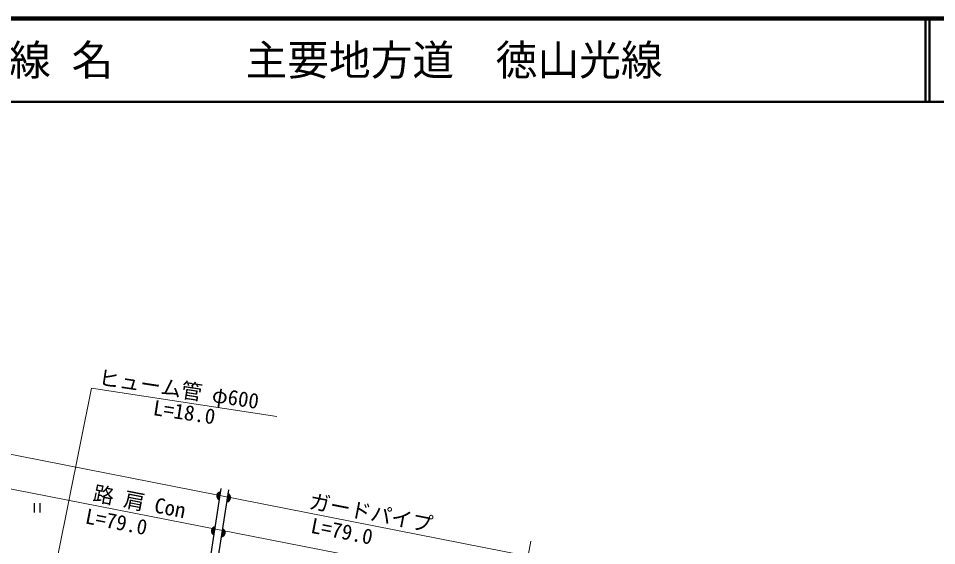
# Model space of a CAD drawing. Units: millimetres, scale not verified. Extents: x 40000 to 128307985, y 20000 to 171135904.
# Drawn here: x 188990 to 299104, y 316807 to 380000 of the extents above; entities that cross this region are included whole.
import ezdxf
from ezdxf.enums import TextEntityAlignment as Align

# ---------------------------------------------------------------- set-up
doc = ezdxf.new("R2010")
doc.units = ezdxf.units.MM
doc.header["$LTSCALE"] = 1000
for name, color, linetype, lineweight in [('M-BGD', 7, 'Continuous', 25), ('M-STR-HTXT', 7, 'Continuous', 13), ('M-TTL', 2, 'Continuous', 140), ('M-TTL-LINE', 7, 'Continuous', 50)]:
    doc.layers.add(name, color=color, linetype=linetype, lineweight=lineweight)
doc.layers.add('M-TTL-TXT', color=7, linetype='Continuous')
doc.styles.add('ＭＳ ゴシック', font='')
doc.styles.get('ＭＳ ゴシック').set_extended_font_data('MS Gothic')

msp = doc.modelspace()

# ---------------------------------------------------------------- hatches: boundary and pattern name
at = {"layer": 'M-BGD'}
for points in [[(213114, 322289), (213264, 323268, 0.82183)], [(214108, 323037), (213957, 322058), (214108, 323037), (213957, 322058, 0.82183)], [(212467, 318085), (212618, 319064, 0.82183)], [(213457, 318834), (213306, 317855), (213457, 318834), (213306, 317855, 0.82183)]]:
    msp.add_hatch(color=256, dxfattribs=at).paths.add_polyline_path(points)

# ---------------------------------------------------------------- linework, layer by layer
for p, q in [((210485, 305204), (213325, 323664)), ((214177, 323486), (211326, 305083)), ((190903, 321893), (190903, 320775)), ((191570, 321893), (191570, 320775))]:
    msp.add_line(p, q, dxfattribs=at)
for centre, start, end in [((213286, 322763), 92.42374, 250.08193), ((213936, 322562), 272.42374, 70.08193), ((212639, 318560), 92.42374, 250.08193), ((213285, 318359), 272.42374, 70.08193)]:
    msp.add_arc(centre, 505, start, end, dxfattribs=at)
at = {"layer": 'M-STR-HTXT'}
for p, q in [((175430, 330229), (250099, 315553)), ((249328, 311629), (174235, 326276)), ((250451, 317340), (246810, 298818))]:
    msp.add_line(p, q, dxfattribs=at)
msp.add_lwpolyline([(192380, 308886), (197747, 335664), (219987, 332272)], dxfattribs=at)
at = {"layer": 'M-TTL'}
msp.add_line((680000, 380000), (40000, 380000), dxfattribs=at)
at = {"layer": 'M-TTL-LINE'}
for p, q in [((297750, 380000), (297750, 370000)), ((298250, 380000), (298250, 370000)), ((40000, 370000), (680000, 370000))]:
    msp.add_line(p, q, dxfattribs=at)

# ---------------------------------------------------------------- texts
at = {"layer": 'M-STR-HTXT', "style": 'ＭＳ ゴシック'}
for s, rotation, p in [('ヒューム管 φ600', 351.329, (198438, 335559)), ('L=18.0', 351.329, (204976, 331919)), ('路 肩 Con', 348.963, (197717, 321695)), ('ガードパイプ', 348.88, (223634, 320755)), ('L=79.0', 348.963, (196800, 318945)), ('L=79.0', 348.88, (223841, 317821))]:
    msp.add_text(s, height=1833, rotation=rotation, dxfattribs=at).set_placement(p, align=Align.BOTTOM_LEFT)
at = {"layer": 'M-TTL-TXT', "style": 'ＭＳ ゴシック'}
for s, p in [('路 線 名', (180380, 375000)), ('主要地方道\u3000徳山光線', (216234, 375000))]:
    msp.add_text(s, height=3666, dxfattribs=at).set_placement(p, align=Align.MIDDLE_LEFT)

doc.saveas('drawing.dxf')
